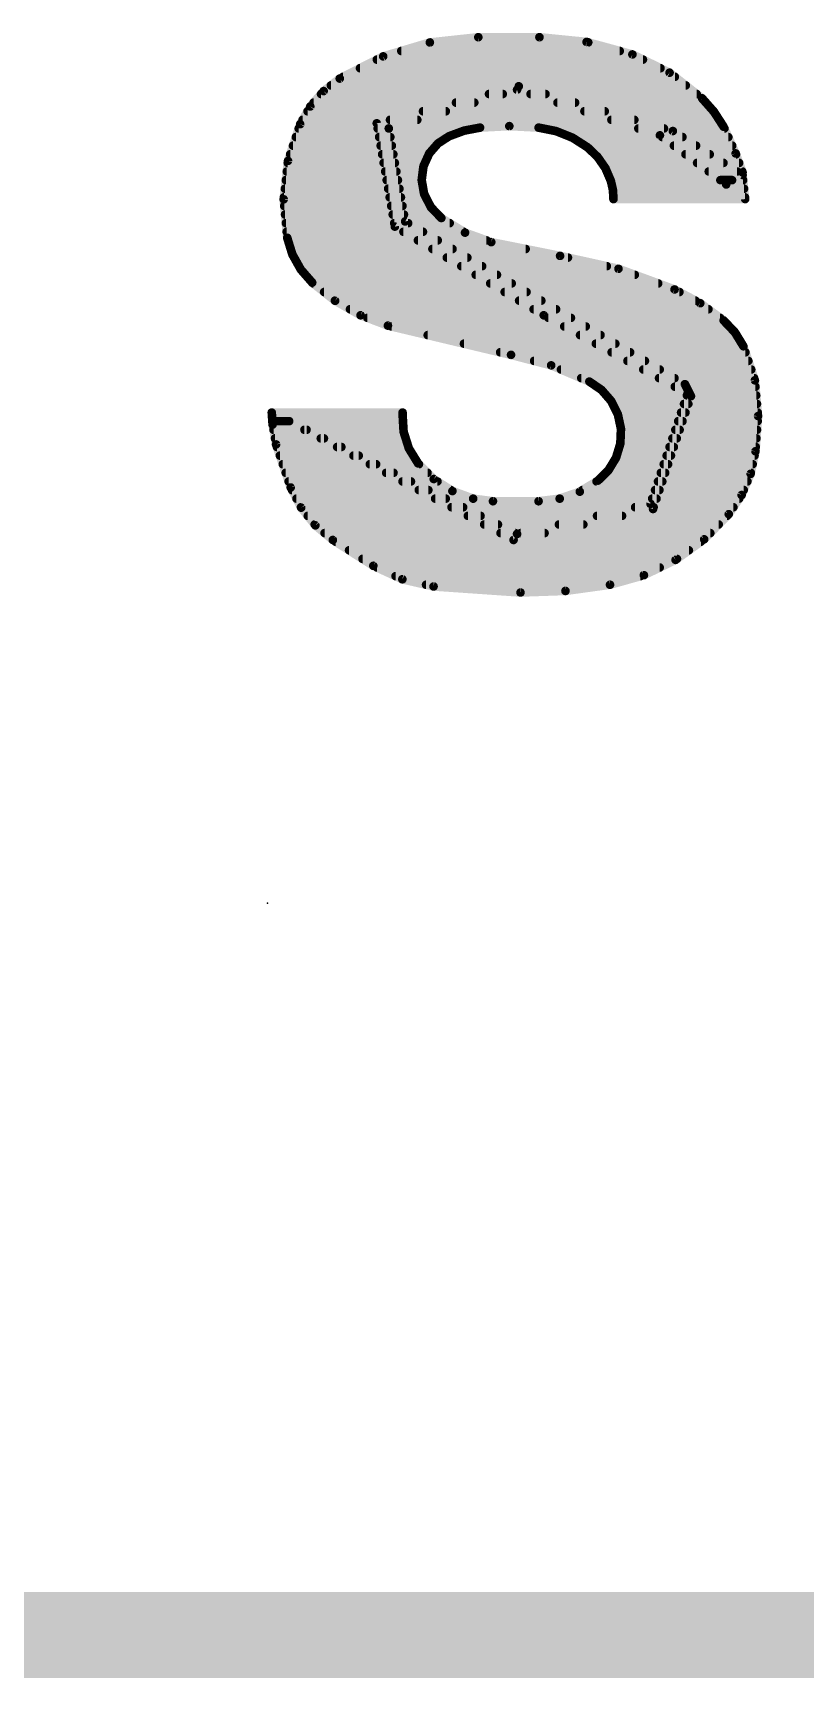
# Model space of a CAD drawing. Extents: x -0.1 to 68.7, y -15.2 to 51.5.
# Drawn here: x 43.504 to 45.783, y -0.127 to 4.727 of the extents above; entities that cross this region are included whole.
import ezdxf

# ---------------------------------------------------------------- set-up
doc = ezdxf.new("R2010")
doc.units = 0
for name, color, linetype in [('1', 12, 'CONTINUOUS'), ('16', 132, 'CONTINUOUS'), ('20', 53, 'CONTINUOUS'), ('21', 41, 'CONTINUOUS'), ('23', 53, 'CONTINUOUS')]:
    doc.layers.add(name, color=color, linetype=linetype)

msp = doc.modelspace()

# ---------------------------------------------------------------- linework, layer by layer
at = {"layer": '1', "const_width": 0.254}
msp.add_lwpolyline([(68.58, 0), (0, 0)], dxfattribs=at)
at = {"layer": '16', "const_width": 0.254}
msp.add_lwpolyline([(68.58, 0), (0, 0)], dxfattribs=at)
at = {"layer": '20', "const_width": 0.2032}
msp.add_lwpolyline([(0, 0), (68.58, 0)], dxfattribs=at)
at = {"layer": '21', "const_width": 0.0254}
for points in [[(44.6753, 4.6987), (44.5375, 4.6576)], [(44.8183, 4.7142), (44.6753, 4.6987)], [(44.6779, 4.699), (45.1426, 4.699)], [(44.9986, 4.7142), (44.8183, 4.7142)], [(45.1379, 4.7003), (44.9986, 4.7142)], [(45.273, 4.6634), (45.1379, 4.7003)], [(44.5375, 4.6576), (44.4094, 4.5923)], [(44.519, 4.6482), (45.304, 4.6482)], [(44.591, 4.6736), (45.2356, 4.6736)], [(45.3827, 4.6096), (45.273, 4.6634)], [(44.4692, 4.6228), (45.3558, 4.6228)], [(45.4787, 4.5339), (45.3827, 4.6096)], [(44.3619, 4.5554), (44.3224, 4.5099)], [(44.4094, 4.5923), (44.3619, 4.5554)], [(44.3833, 4.572), (45.4304, 4.572)], [(44.4194, 4.5974), (45.3982, 4.5974)], [(44.9377, 4.5695), (44.5186, 4.4602)], [(44.5541, 4.445), (44.9326, 4.5593)], [(44.9326, 4.5593), (45.3542, 4.4247)], [(45.3923, 4.4374), (44.9377, 4.5695)], [(44.3224, 4.5099), (44.2925, 4.4577)], [(44.3322, 4.5212), (44.8064, 4.5212)], [(44.3542, 4.5466), (44.8905, 4.5466)], [(44.7525, 4.5212), (45.1039, 4.5212)], [(44.8499, 4.5466), (45.0165, 4.5466)], [(44.9724, 4.5466), (45.4626, 4.5466)], [(45.0519, 4.5212), (45.4899, 4.5212)], [(45.5136, 4.4944), (45.4787, 4.5339)], [(44.2925, 4.4577), (44.2567, 4.3494)], [(44.2998, 4.4704), (44.6382, 4.4704)], [(44.3143, 4.4958), (44.7223, 4.4958)], [(44.5186, 4.4602), (44.5719, 4.1554)], [(44.5577, 4.4704), (45.2787, 4.4704)], [(44.6551, 4.4958), (45.1913, 4.4958)], [(45.1315, 4.4958), (45.5123, 4.4958)], [(45.2111, 4.4704), (45.5291, 4.4704)], [(45.5422, 4.4501), (45.5136, 4.4944)], [(44.2799, 4.4196), (44.5586, 4.4196)], [(44.2883, 4.445), (44.5541, 4.445)], [(44.5213, 4.445), (44.8102, 4.445)], [(44.5257, 4.4196), (44.7281, 4.4196)], [(44.6024, 4.1707), (44.5541, 4.445)], [(44.6992, 4.4008), (44.7319, 4.4221)], [(44.7319, 4.4221), (44.7766, 4.4386)], [(44.7766, 4.4386), (44.8234, 4.4475)], [(44.8234, 4.4475), (44.9098, 4.452)], [(44.9098, 4.452), (44.9961, 4.4475)], [(44.9961, 4.4475), (45.0477, 4.4372)], [(45.0086, 4.445), (45.3661, 4.445)], [(45.0477, 4.4372), (45.0966, 4.4175)], [(45.0914, 4.4196), (45.4206, 4.4196)], [(45.0966, 4.4175), (45.1409, 4.3891)], [(45.2906, 4.445), (45.5445, 4.445)], [(45.3542, 4.4247), (45.5498, 4.2799)], [(45.3611, 4.4196), (45.556, 4.4196)], [(45.5981, 4.3078), (45.3923, 4.4374)], [(45.5778, 4.3713), (45.5422, 4.4501)], [(44.2631, 4.3688), (44.5675, 4.3688)], [(44.2715, 4.3942), (44.563, 4.3942)], [(44.5301, 4.3942), (44.6934, 4.3942)], [(44.5346, 4.3688), (44.6724, 4.3688)], [(44.6564, 4.3337), (44.6735, 4.3713)], [(44.6735, 4.3713), (44.6992, 4.4008)], [(45.1329, 4.3942), (45.4609, 4.3942)], [(45.1409, 4.3891), (45.1703, 4.3609)], [(45.1621, 4.3688), (45.5012, 4.3688)], [(45.1703, 4.3609), (45.1935, 4.3275)], [(45.3954, 4.3942), (45.5675, 4.3942)], [(45.4297, 4.3688), (45.5787, 4.3688)], [(45.5981, 4.3155), (45.5778, 4.3713)], [(44.2567, 4.3494), (44.2438, 4.236)], [(44.2531, 4.318), (44.5765, 4.318)], [(44.256, 4.3434), (44.572, 4.3434)], [(44.539, 4.3434), (44.6608, 4.3434)], [(44.5435, 4.318), (44.6544, 4.318)], [(44.6512, 4.2927), (44.6564, 4.3337)], [(45.1824, 4.3434), (45.5416, 4.3434)], [(45.1935, 4.3275), (45.2095, 4.2901)], [(45.1975, 4.318), (45.5819, 4.318)], [(45.464, 4.3434), (45.5879, 4.3434)], [(45.4983, 4.318), (45.5972, 4.318)], [(45.5498, 4.2799), (45.5981, 4.3155)], [(45.6057, 4.2367), (45.5981, 4.3078)], [(44.2474, 4.2672), (44.5854, 4.2672)], [(44.2503, 4.2926), (44.5809, 4.2926)], [(44.5479, 4.2926), (44.6512, 4.2926)], [(44.5523, 4.2672), (44.6556, 4.2672)], [(44.6583, 4.252), (44.6512, 4.2927)], [(45.2084, 4.2926), (45.5997, 4.2926)], [(45.2095, 4.2901), (45.2155, 4.2637)], [(45.2147, 4.2672), (45.6024, 4.2672)], [(45.2155, 4.2637), (45.2171, 4.2367)], [(45.5326, 4.2926), (45.567, 4.2926)], [(44.2438, 4.236), (44.2544, 4.1224)], [(44.2445, 4.2418), (44.5899, 4.2418)], [(44.2456, 4.2164), (44.5944, 4.2164)], [(44.5568, 4.2418), (44.6635, 4.2418)], [(44.5612, 4.2164), (44.6765, 4.2164)], [(44.6784, 4.2126), (44.6583, 4.252)], [(44.7091, 4.1808), (44.6784, 4.2126)], [(45.2168, 4.2418), (45.6052, 4.2418)], [(45.2171, 4.2367), (45.6057, 4.2367)], [(44.248, 4.191), (44.5988, 4.191)], [(44.2504, 4.1656), (44.6112, 4.1656)], [(44.5657, 4.191), (44.6993, 4.191)], [(44.5701, 4.1656), (44.7338, 4.1656)], [(45.4279, 3.6906), (44.6024, 4.1707)], [(44.7791, 4.1377), (44.7091, 4.1808)], [(44.2527, 4.1402), (44.6548, 4.1402)], [(44.2544, 4.1224), (44.2695, 4.0735)], [(44.2568, 4.1148), (44.6985, 4.1148)], [(44.5719, 4.1554), (45.0113, 3.8938)], [(44.5974, 4.1402), (44.775, 4.1402)], [(44.6401, 4.1148), (44.8423, 4.1148)], [(44.8564, 4.1097), (44.7791, 4.1377)], [(44.2646, 4.0894), (44.7422, 4.0894)], [(44.2695, 4.0735), (44.2945, 4.0288)], [(44.6828, 4.0894), (44.958, 4.0894)], [(45.0596, 4.0691), (44.8564, 4.1097)], [(45.2319, 4.031), (45.0596, 4.0691)], [(44.2748, 4.064), (44.7859, 4.064)], [(44.289, 4.0386), (44.8295, 4.0386)], [(44.2945, 4.0288), (44.3281, 3.9903)], [(44.7254, 4.064), (45.0827, 4.064)], [(44.7681, 4.0386), (45.1974, 4.0386)], [(45.3974, 3.97), (45.2319, 4.031)], [(44.3081, 4.0132), (44.8732, 4.0132)], [(44.3281, 3.9903), (44.3957, 3.9365)], [(44.3312, 3.9878), (44.9169, 3.9878)], [(44.8107, 4.0132), (45.2801, 4.0132)], [(44.8534, 3.9878), (45.3491, 3.9878)], [(45.4731, 3.9295), (45.3974, 3.97)], [(44.3632, 3.9624), (44.9606, 3.9624)], [(44.3951, 3.937), (45.0042, 3.937)], [(44.3957, 3.9365), (44.4708, 3.8939)], [(44.8961, 3.9624), (45.4116, 3.9624)], [(44.9387, 3.937), (45.459, 3.937)], [(45.5422, 3.8786), (45.4731, 3.9295)], [(44.4396, 3.9116), (45.0479, 3.9116)], [(44.4708, 3.8939), (44.5516, 3.8633)], [(44.4911, 3.8862), (45.0916, 3.8862)], [(44.9814, 3.9116), (45.4974, 3.9116)], [(45.0113, 3.8938), (45.4355, 3.6627)], [(45.0252, 3.8862), (45.5319, 3.8862)], [(45.5754, 3.8436), (45.5422, 3.8786)], [(44.5516, 3.8633), (44.9148, 3.777)], [(44.5621, 3.8608), (45.1353, 3.8608)], [(44.669, 3.8354), (45.1789, 3.8354)], [(45.0719, 3.8608), (45.5591, 3.8608)], [(45.1185, 3.8354), (45.5804, 3.8354)], [(45.6006, 3.8024), (45.5754, 3.8436)], [(44.7759, 3.81), (45.2226, 3.81)], [(44.8828, 3.7846), (45.2663, 3.7846)], [(44.9148, 3.777), (45.0333, 3.7461)], [(45.1651, 3.81), (45.596, 3.81)], [(45.2117, 3.7846), (45.6066, 3.7846)], [(45.6344, 3.7021), (45.6006, 3.8024)], [(44.983, 3.7592), (45.3099, 3.7592)], [(45.0333, 3.7461), (45.146, 3.6982)], [(45.0622, 3.7338), (45.3536, 3.7338)], [(45.2584, 3.7592), (45.6151, 3.7592)], [(45.305, 3.7338), (45.6237, 3.7338)], [(45.122, 3.7084), (45.3973, 3.7084)], [(45.146, 3.6982), (45.182, 3.6735)], [(45.1682, 3.683), (45.4317, 3.683)], [(45.3516, 3.7084), (45.6322, 3.7084)], [(45.3982, 3.683), (45.6361, 3.683)], [(45.4457, 3.6551), (45.4279, 3.6906)], [(45.6438, 3.5966), (45.6344, 3.7021)], [(45.182, 3.6735), (45.2106, 3.6406)], [(45.1959, 3.6576), (45.4444, 3.6576)], [(45.2106, 3.6406), (45.2301, 3.6016)], [(45.2148, 3.6322), (45.438, 3.6322)], [(45.4355, 3.6627), (45.3263, 3.3376)], [(45.3339, 3.3223), (45.4457, 3.6551)], [(45.4253, 3.6322), (45.6406, 3.6322)], [(45.4338, 3.6576), (45.6384, 3.6576)], [(44.2087, 3.6068), (44.2112, 3.5712)], [(44.9326, 3.2487), (44.2087, 3.6068)], [(44.5948, 3.6068), (44.2087, 3.6068)], [(44.2087, 3.6068), (44.9224, 3.2309)], [(44.2105, 3.5814), (44.26, 3.5814)], [(44.2569, 3.5814), (44.596, 3.5814)], [(44.5948, 3.6017), (44.5948, 3.6068)], [(44.5978, 3.5501), (44.5948, 3.6017)], [(45.2275, 3.6068), (45.4295, 3.6068)], [(45.2301, 3.6016), (45.2392, 3.559)], [(45.2345, 3.5814), (45.4209, 3.5814)], [(45.4082, 3.5814), (45.6427, 3.5814)], [(45.4167, 3.6068), (45.6429, 3.6068)], [(45.6362, 3.4925), (45.6438, 3.5966)], [(44.2112, 3.5712), (44.2214, 3.5128)], [(44.2139, 3.556), (44.3114, 3.556)], [(44.3052, 3.556), (44.5975, 3.556)], [(44.6134, 3.5009), (44.5978, 3.5501)], [(45.2392, 3.559), (45.2374, 3.5154)], [(45.2391, 3.556), (45.4124, 3.556)], [(45.3997, 3.556), (45.6408, 3.556)], [(44.2183, 3.5306), (44.3627, 3.5306)], [(44.2214, 3.5128), (44.2646, 3.3858)], [(44.224, 3.5052), (44.4141, 3.5052)], [(44.3534, 3.5306), (44.604, 3.5306)], [(44.4016, 3.5052), (44.612, 3.5052)], [(44.6405, 3.4569), (44.6134, 3.5009)], [(45.2374, 3.5154), (45.2248, 3.4738)], [(45.2343, 3.5052), (45.3953, 3.5052)], [(45.238, 3.5306), (45.4039, 3.5306)], [(45.3826, 3.5052), (45.6371, 3.5052)], [(45.3911, 3.5306), (45.639, 3.5306)], [(45.6219, 3.4261), (45.6362, 3.4925)], [(44.2326, 3.4798), (44.4654, 3.4798)], [(44.2413, 3.4544), (44.5168, 3.4544)], [(44.4498, 3.4798), (44.6264, 3.4798)], [(44.4981, 3.4544), (44.643, 3.4544)], [(44.6867, 3.4106), (44.6405, 3.4569)], [(45.2023, 3.4366), (45.1714, 3.4061)], [(45.2248, 3.4738), (45.2023, 3.4366)], [(45.2131, 3.4544), (45.3783, 3.4544)], [(45.2266, 3.4798), (45.3868, 3.4798)], [(45.3655, 3.4544), (45.628, 3.4544)], [(45.3741, 3.4798), (45.6335, 3.4798)], [(44.2499, 3.429), (44.5681, 3.429)], [(44.2585, 3.4036), (44.6195, 3.4036)], [(44.2646, 3.3858), (44.2955, 3.3263)], [(44.5463, 3.429), (44.6684, 3.429)], [(44.5945, 3.4036), (44.6977, 3.4036)], [(44.7418, 3.3754), (44.6867, 3.4106)], [(45.1714, 3.4061), (45.1178, 3.3734)], [(45.1673, 3.4036), (45.3612, 3.4036)], [(45.1946, 3.429), (45.3697, 3.429)], [(45.3485, 3.4036), (45.6124, 3.4036)], [(45.357, 3.429), (45.6225, 3.429)], [(45.5953, 3.3635), (45.6219, 3.4261)], [(44.2685, 3.3782), (44.6708, 3.3782)], [(44.2817, 3.3528), (44.7222, 3.3528)], [(44.6427, 3.3782), (44.7374, 3.3782)], [(44.691, 3.3528), (44.8031, 3.3528)], [(44.8031, 3.3528), (44.7418, 3.3754)], [(44.8615, 3.3452), (44.8031, 3.3528)], [(44.9961, 3.3452), (44.8615, 3.3452)], [(45.3263, 3.3376), (44.9326, 3.2487)], [(45.0584, 3.3528), (44.9961, 3.3452)], [(45.0583, 3.3528), (45.3441, 3.3528)], [(45.1178, 3.3734), (45.0584, 3.3528)], [(45.1256, 3.3782), (45.3527, 3.3782)], [(45.3314, 3.3528), (45.5881, 3.3528)], [(45.3399, 3.3782), (45.6016, 3.3782)], [(45.5574, 3.3071), (45.5953, 3.3635)], [(44.2949, 3.3274), (44.7735, 3.3274)], [(44.2955, 3.3263), (44.3375, 3.2739)], [(44.315, 3.302), (44.8249, 3.302)], [(44.7392, 3.3274), (45.3356, 3.3274)], [(44.7874, 3.302), (45.2425, 3.302)], [(44.9224, 3.2309), (45.3339, 3.3223)], [(45.1686, 3.302), (45.5524, 3.302)], [(45.2811, 3.3274), (45.571, 3.3274)], [(45.4848, 3.2328), (45.5574, 3.3071)], [(44.3354, 3.2766), (44.8762, 3.2766)], [(44.3375, 3.2739), (44.389, 3.2309)], [(44.3647, 3.2512), (44.9275, 3.2512)], [(44.8356, 3.2766), (45.1282, 3.2766)], [(44.8839, 3.2512), (45.0138, 3.2512)], [(44.9437, 3.2512), (45.5028, 3.2512)], [(45.0562, 3.2766), (45.5276, 3.2766)], [(44.389, 3.2309), (44.5084, 3.1547)], [(44.397, 3.2258), (45.4751, 3.2258)], [(44.4368, 3.2004), (45.4397, 3.2004)], [(45.4004, 3.1722), (45.4848, 3.2328)], [(44.4766, 3.175), (45.4044, 3.175)], [(44.5084, 3.1547), (44.5941, 3.1149)], [(44.5194, 3.1496), (45.3536, 3.1496)], [(45.3069, 3.127), (45.4004, 3.1722)], [(44.5741, 3.1242), (45.2968, 3.1242)], [(44.5941, 3.1149), (44.6862, 3.0937)], [(44.6641, 3.0988), (45.2069, 3.0988)], [(45.0754, 3.0806), (45.2069, 3.0988)], [(45.2069, 3.0988), (45.3069, 3.127)], [(44.6862, 3.0937), (44.9428, 3.0759)], [(44.9428, 3.0759), (45.0754, 3.0806)]]:
    msp.add_lwpolyline(points, dxfattribs=at)
at = {"layer": '21', "const_width": 0.0127}
for points in [[(44.6746, 4.705, 1), (44.676, 4.6924)], [(44.6779, 4.7054, 1), (44.6779, 4.6926)], [(44.6771, 4.6926, 1), (44.6735, 4.7048)], [(44.8183, 4.7206, 1), (44.8183, 4.7078)], [(44.819, 4.7079, 1), (44.8176, 4.7205)], [(44.9992, 4.7205, 1), (44.998, 4.7079)], [(44.9986, 4.7078, 1), (44.9986, 4.7206)], [(45.1396, 4.7064, 1), (45.1362, 4.6941)], [(45.1373, 4.694, 1), (45.1386, 4.7066)], [(45.1426, 4.6926, 1), (45.1426, 4.7054)], [(44.519, 4.6546, 1), (44.519, 4.6418)], [(44.5357, 4.6637, 1), (44.5393, 4.6516)], [(44.5404, 4.652, 1), (44.5346, 4.6633)], [(44.591, 4.68, 1), (44.591, 4.6673)], [(45.2356, 4.6673, 1), (45.2356, 4.68)], [(45.2758, 4.6691, 1), (45.2702, 4.6577)], [(45.2713, 4.6573, 1), (45.2747, 4.6695)], [(45.304, 4.6418, 1), (45.304, 4.6546)], [(44.4692, 4.6292, 1), (44.4692, 4.6164)], [(45.3558, 4.6164, 1), (45.3558, 4.6292)], [(45.3867, 4.6146, 1), (45.3788, 4.6046)], [(45.3799, 4.6039, 1), (45.3855, 4.6153)], [(44.358, 4.5604, 1), (44.3658, 4.5504)], [(44.3667, 4.5512, 1), (44.3571, 4.5595)], [(44.3833, 4.5784, 1), (44.3833, 4.5656)], [(44.4065, 4.598, 1), (44.4123, 4.5866)], [(44.4133, 4.5873, 1), (44.4055, 4.5973)], [(44.4194, 4.6038, 1), (44.4194, 4.5911)], [(44.9345, 4.5653, 1), (44.9307, 4.5533)], [(44.9344, 4.5532, 1), (44.9308, 4.5654)], [(44.9395, 4.5756, 1), (44.9359, 4.5634)], [(44.9393, 4.5634, 1), (44.9361, 4.5756)], [(45.3982, 4.5911, 1), (45.3982, 4.6038)], [(45.4304, 4.5656, 1), (45.4304, 4.5784)], [(44.3176, 4.5141, 1), (44.3272, 4.5058)], [(44.3279, 4.5068, 1), (44.3169, 4.5131)], [(44.3322, 4.5276, 1), (44.3322, 4.5149)], [(44.3542, 4.553, 1), (44.3542, 4.5403)], [(44.7525, 4.5276, 1), (44.7525, 4.5149)], [(44.8064, 4.5149, 1), (44.8064, 4.5276)], [(44.8499, 4.553, 1), (44.8499, 4.5403)], [(44.8905, 4.5403, 1), (44.8905, 4.553)], [(44.9724, 4.553, 1), (44.9724, 4.5403)], [(45.0165, 4.5403, 1), (45.0165, 4.553)], [(45.0519, 4.5276, 1), (45.0519, 4.5149)], [(45.1039, 4.5149, 1), (45.1039, 4.5276)], [(45.4626, 4.5403, 1), (45.4626, 4.553)], [(45.4835, 4.5381, 1), (45.4739, 4.5297)], [(45.4748, 4.5289, 1), (45.4826, 4.5389)], [(45.4899, 4.5149, 1), (45.4899, 4.5276)], [(44.287, 4.4609, 1), (44.298, 4.4545)], [(44.2985, 4.4557, 1), (44.2865, 4.4597)], [(44.2998, 4.4768, 1), (44.2998, 4.4641)], [(44.3143, 4.5022, 1), (44.3143, 4.4894)], [(44.5249, 4.4613, 1), (44.5123, 4.4591)], [(44.517, 4.4663, 1), (44.5202, 4.4541)], [(44.5577, 4.4768, 1), (44.5577, 4.4641)], [(44.6382, 4.4641, 1), (44.6382, 4.4768)], [(44.6551, 4.5022, 1), (44.6551, 4.4894)], [(44.7223, 4.4894, 1), (44.7223, 4.5022)], [(45.1315, 4.5022, 1), (45.1315, 4.4894)], [(45.1913, 4.4894, 1), (45.1913, 4.5022)], [(45.2111, 4.4768, 1), (45.2111, 4.4641)], [(45.2787, 4.4641, 1), (45.2787, 4.4768)], [(45.5189, 4.4978, 1), (45.5082, 4.4909)], [(45.5088, 4.4902, 1), (45.5183, 4.4986)], [(45.5123, 4.4894, 1), (45.5123, 4.5022)], [(45.5291, 4.4641, 1), (45.5291, 4.4768)], [(44.2799, 4.426, 1), (44.2799, 4.4132)], [(44.2883, 4.4514, 1), (44.2883, 4.4386)], [(44.5213, 4.4514, 1), (44.5213, 4.4386)], [(44.5257, 4.426, 1), (44.5257, 4.4132)], [(44.5604, 4.4461, 1), (44.5478, 4.4439)], [(44.5523, 4.4511, 1), (44.5559, 4.4389)], [(44.5541, 4.4386, 1), (44.5541, 4.4514)], [(44.5586, 4.4132, 1), (44.5586, 4.426)], [(44.7297, 4.4281, 1), (44.7341, 4.4161)], [(44.7281, 4.4132, 1), (44.7281, 4.426)], [(44.7354, 4.4168, 1), (44.7284, 4.4274)], [(44.7754, 4.4449, 1), (44.7778, 4.4324)], [(44.7788, 4.4327, 1), (44.7744, 4.4446)], [(44.8102, 4.4386, 1), (44.8102, 4.4514)], [(44.8231, 4.4538, 1), (44.8237, 4.4412)], [(44.8246, 4.4413, 1), (44.8222, 4.4537)], [(44.9101, 4.4583, 1), (44.9094, 4.4456)], [(44.9101, 4.4456, 1), (44.9094, 4.4583)], [(44.9973, 4.4537, 1), (44.9949, 4.4413)], [(44.9958, 4.4412, 1), (44.9964, 4.4538)], [(45.0086, 4.4514, 1), (45.0086, 4.4386)], [(45.0501, 4.4431, 1), (45.0454, 4.4313)], [(45.0465, 4.431, 1), (45.049, 4.4434)], [(45.0914, 4.426, 1), (45.0914, 4.4132)], [(45.1, 4.4229, 1), (45.0931, 4.4122)], [(45.0942, 4.4116, 1), (45.0989, 4.4234)], [(45.2906, 4.4514, 1), (45.2906, 4.4386)], [(45.358, 4.4298, 1), (45.3504, 4.4196)], [(45.3523, 4.4187, 1), (45.3561, 4.4307)], [(45.3611, 4.426, 1), (45.3611, 4.4132)], [(45.3661, 4.4386, 1), (45.3661, 4.4514)], [(45.3957, 4.4428, 1), (45.3889, 4.432)], [(45.3905, 4.4313, 1), (45.3941, 4.4435)], [(45.4206, 4.4132, 1), (45.4206, 4.426)], [(45.548, 4.4527, 1), (45.5364, 4.4475)], [(45.5369, 4.4467, 1), (45.5475, 4.4535)], [(45.5445, 4.4386, 1), (45.5445, 4.4514)], [(45.556, 4.4132, 1), (45.556, 4.426)], [(44.2631, 4.3752, 1), (44.2631, 4.3624)], [(44.2715, 4.4006, 1), (44.2715, 4.3879)], [(44.5301, 4.4006, 1), (44.5301, 4.3879)], [(44.5346, 4.3752, 1), (44.5346, 4.3624)], [(44.563, 4.3879, 1), (44.563, 4.4006)], [(44.5675, 4.3624, 1), (44.5675, 4.3752)], [(44.6687, 4.3755, 1), (44.6783, 4.3671)], [(44.6793, 4.3687, 1), (44.6677, 4.3739)], [(44.6724, 4.3624, 1), (44.6724, 4.3752)], [(44.6957, 4.4061, 1), (44.7026, 4.3955)], [(44.6934, 4.3879, 1), (44.6934, 4.4006)], [(44.7039, 4.3966, 1), (44.6944, 4.4049)], [(45.1329, 4.4006, 1), (45.1329, 4.3879)], [(45.1453, 4.3937, 1), (45.1365, 4.3845)], [(45.1375, 4.3838, 1), (45.1443, 4.3944)], [(45.1621, 4.3752, 1), (45.1621, 4.3624)], [(45.1755, 4.3646, 1), (45.1651, 4.3573)], [(45.1659, 4.3564, 1), (45.1747, 4.3655)], [(45.3954, 4.4006, 1), (45.3954, 4.3879)], [(45.4297, 4.3752, 1), (45.4297, 4.3624)], [(45.4609, 4.3879, 1), (45.4609, 4.4006)], [(45.5012, 4.3624, 1), (45.5012, 4.3752)], [(45.5675, 4.3879, 1), (45.5675, 4.4006)], [(45.5838, 4.3735, 1), (45.5718, 4.3691)], [(45.572, 4.3687, 1), (45.5836, 4.3739)], [(45.5787, 4.3624, 1), (45.5787, 4.3752)], [(44.2531, 4.3244, 1), (44.2531, 4.3117)], [(44.256, 4.3498, 1), (44.256, 4.337)], [(44.2507, 4.3514, 1), (44.2627, 4.3474)], [(44.263, 4.3486, 1), (44.2504, 4.3501)], [(44.539, 4.3498, 1), (44.539, 4.337)], [(44.5435, 4.3244, 1), (44.5435, 4.3117)], [(44.572, 4.337, 1), (44.572, 4.3498)], [(44.5765, 4.3117, 1), (44.5765, 4.3244)], [(44.6506, 4.3363, 1), (44.6622, 4.3311)], [(44.6627, 4.3329, 1), (44.6501, 4.3345)], [(44.6544, 4.3117, 1), (44.6544, 4.3244)], [(44.6608, 4.337, 1), (44.6608, 4.3498)], [(45.1824, 4.3498, 1), (45.1824, 4.337)], [(45.1993, 4.33, 1), (45.1876, 4.325)], [(45.1882, 4.3239, 1), (45.1987, 4.3311)], [(45.1975, 4.3244, 1), (45.1975, 4.3117)], [(45.464, 4.3498, 1), (45.464, 4.337)], [(45.4983, 4.3244, 1), (45.4983, 4.3117)], [(45.5416, 4.337, 1), (45.5416, 4.3498)], [(45.5819, 4.3117, 1), (45.5819, 4.3244)], [(45.5879, 4.337, 1), (45.5879, 4.3498)], [(45.6044, 4.3085, 1), (45.5918, 4.3071)], [(45.5921, 4.3133, 1), (45.6041, 4.3177)], [(45.6019, 4.3104, 1), (45.5943, 4.3206)], [(45.5972, 4.3117, 1), (45.5972, 4.3244)], [(44.2474, 4.2736, 1), (44.2474, 4.2608)], [(44.2503, 4.299, 1), (44.2503, 4.2862)], [(44.5479, 4.299, 1), (44.5479, 4.2862)], [(44.5523, 4.2736, 1), (44.5523, 4.2608)], [(44.5809, 4.2862, 1), (44.5809, 4.299)], [(44.5854, 4.2608, 1), (44.5854, 4.2736)], [(44.6574, 4.2938, 1), (44.6449, 4.2916)], [(44.6449, 4.2935, 1), (44.6575, 4.2919)], [(44.6512, 4.2862, 1), (44.6512, 4.299)], [(44.6556, 4.2608, 1), (44.6556, 4.2736)], [(45.2084, 4.299, 1), (45.2084, 4.2862)], [(45.2157, 4.2915, 1), (45.2033, 4.2887)], [(45.2037, 4.2876, 1), (45.2153, 4.2926)], [(45.2147, 4.2736, 1), (45.2147, 4.2608)], [(45.2218, 4.2641, 1), (45.2091, 4.2633)], [(45.5326, 4.299, 1), (45.5326, 4.2862)], [(45.546, 4.285, 1), (45.5536, 4.2748)], [(45.546, 4.2748, 1), (45.5536, 4.285)], [(45.567, 4.2862, 1), (45.567, 4.299)], [(45.5947, 4.3024, 1), (45.6015, 4.3132)], [(45.5997, 4.2862, 1), (45.5997, 4.299)], [(45.6024, 4.2608, 1), (45.6024, 4.2736)], [(44.2501, 4.2366, 1), (44.2375, 4.2354)], [(44.2375, 4.2367, 1), (44.2501, 4.2353)], [(44.2445, 4.2482, 1), (44.2445, 4.2355)], [(44.2456, 4.2228, 1), (44.2456, 4.21)], [(44.5568, 4.2482, 1), (44.5568, 4.2355)], [(44.5612, 4.2228, 1), (44.5612, 4.21)], [(44.5899, 4.2355, 1), (44.5899, 4.2482)], [(44.5944, 4.21, 1), (44.5944, 4.2228)], [(44.664, 4.2549, 1), (44.6526, 4.2491)], [(44.652, 4.2509, 1), (44.6646, 4.2531)], [(44.6635, 4.2355, 1), (44.6635, 4.2482)], [(44.683, 4.217, 1), (44.6738, 4.2082)], [(44.6765, 4.21, 1), (44.6765, 4.2228)], [(45.2093, 4.2623, 1), (45.2217, 4.2651)], [(45.2168, 4.2482, 1), (45.2168, 4.2355)], [(45.2171, 4.2431, 1), (45.2171, 4.2303)], [(45.2108, 4.2363, 1), (45.2234, 4.2371)], [(45.5994, 4.236, 1), (45.612, 4.2374)], [(45.6052, 4.2355, 1), (45.6052, 4.2482)], [(45.6057, 4.2303, 1), (45.6057, 4.2431)], [(44.248, 4.1974, 1), (44.248, 4.1846)], [(44.2504, 4.172, 1), (44.2504, 4.1593)], [(44.5657, 4.1974, 1), (44.5657, 4.1846)], [(44.5701, 4.172, 1), (44.5701, 4.1593)], [(44.6056, 4.1762, 1), (44.5992, 4.1652)], [(44.5961, 4.1696, 1), (44.6087, 4.1718)], [(44.5988, 4.1846, 1), (44.5988, 4.1974)], [(44.6112, 4.1593, 1), (44.6112, 4.172)], [(44.6727, 4.2097, 1), (44.6841, 4.2155)], [(44.6993, 4.1846, 1), (44.6993, 4.1974)], [(44.7124, 4.1862, 1), (44.7058, 4.1754)], [(44.7045, 4.1764, 1), (44.7137, 4.1852)], [(44.7338, 4.1593, 1), (44.7338, 4.172)], [(44.2527, 4.1466, 1), (44.2527, 4.1338)], [(44.2605, 4.1243, 1), (44.2483, 4.1205)], [(44.2481, 4.1218, 1), (44.2607, 4.123)], [(44.2568, 4.1212, 1), (44.2568, 4.1084)], [(44.5751, 4.1609, 1), (44.5687, 4.1499)], [(44.5656, 4.1543, 1), (44.5782, 4.1565)], [(44.5974, 4.1466, 1), (44.5974, 4.1338)], [(44.6401, 4.1212, 1), (44.6401, 4.1084)], [(44.6548, 4.1338, 1), (44.6548, 4.1466)], [(44.6985, 4.1084, 1), (44.6985, 4.1212)], [(44.7812, 4.1436, 1), (44.7769, 4.1317)], [(44.775, 4.1338, 1), (44.775, 4.1466)], [(44.7758, 4.1323, 1), (44.7824, 4.1431)], [(44.8423, 4.1084, 1), (44.8423, 4.1212)], [(44.2646, 4.0958, 1), (44.2646, 4.0831)], [(44.2751, 4.0766, 1), (44.264, 4.0704)], [(44.2635, 4.0716, 1), (44.2756, 4.0754)], [(44.6828, 4.0958, 1), (44.6828, 4.0831)], [(44.7422, 4.0831, 1), (44.7422, 4.0958)], [(44.8576, 4.1159, 1), (44.8552, 4.1035)], [(44.8542, 4.1037, 1), (44.8586, 4.1157)], [(44.958, 4.0831, 1), (44.958, 4.0958)], [(45.061, 4.0753, 1), (45.0582, 4.0629)], [(45.0584, 4.0629, 1), (45.0608, 4.0753)], [(44.2748, 4.0704, 1), (44.2748, 4.0576)], [(44.289, 4.045, 1), (44.289, 4.0323)], [(44.2992, 4.033, 1), (44.2897, 4.0247)], [(44.2889, 4.0258, 1), (44.3, 4.0319)], [(44.7254, 4.0704, 1), (44.7254, 4.0576)], [(44.7681, 4.045, 1), (44.7681, 4.0323)], [(44.7859, 4.0576, 1), (44.7859, 4.0704)], [(44.8295, 4.0323, 1), (44.8295, 4.045)], [(45.0827, 4.0576, 1), (45.0827, 4.0704)], [(45.1974, 4.0323, 1), (45.1974, 4.045)], [(45.234, 4.0369, 1), (45.2297, 4.025)], [(45.2305, 4.0248, 1), (45.2332, 4.0372)], [(44.3081, 4.0196, 1), (44.3081, 4.0069)], [(44.3321, 3.9953, 1), (44.3241, 3.9853)], [(44.3233, 3.9861, 1), (44.3329, 3.9945)], [(44.3312, 3.9941, 1), (44.3312, 3.9815)], [(44.8107, 4.0196, 1), (44.8107, 4.0069)], [(44.8534, 3.9941, 1), (44.8534, 3.9815)], [(44.8732, 4.0069, 1), (44.8732, 4.0196)], [(44.9169, 3.9815, 1), (44.9169, 3.9941)], [(45.2801, 4.0069, 1), (45.2801, 4.0196)], [(45.3491, 3.9815, 1), (45.3491, 3.9941)], [(45.4004, 3.9756, 1), (45.3944, 3.9644)], [(45.3952, 3.964, 1), (45.3996, 3.976)], [(44.3632, 3.9688, 1), (44.3632, 3.9561)], [(44.3951, 3.9434, 1), (44.3951, 3.9307)], [(44.3988, 3.9421, 1), (44.3926, 3.931)], [(44.3918, 3.9316, 1), (44.3997, 3.9415)], [(44.8961, 3.9688, 1), (44.8961, 3.9561)], [(44.9387, 3.9434, 1), (44.9387, 3.9307)], [(44.9606, 3.9561, 1), (44.9606, 3.9688)], [(45.0042, 3.9307, 1), (45.0042, 3.9434)], [(45.4116, 3.9561, 1), (45.4116, 3.9688)], [(45.459, 3.9307, 1), (45.459, 3.9434)], [(45.4768, 3.9346, 1), (45.4693, 3.9244)], [(45.4701, 3.9239, 1), (45.4761, 3.9351)], [(44.4396, 3.9179, 1), (44.4396, 3.9053)], [(44.4731, 3.8998, 1), (44.4686, 3.8879)], [(44.4677, 3.8883, 1), (44.4739, 3.8994)], [(44.4911, 3.8925, 1), (44.4911, 3.8799)], [(44.9814, 3.9179, 1), (44.9814, 3.9053)], [(45.0143, 3.8994, 1), (45.0083, 3.8882)], [(45.0081, 3.8883, 1), (45.0145, 3.8993)], [(45.0252, 3.8925, 1), (45.0252, 3.8799)], [(45.0479, 3.9053, 1), (45.0479, 3.9179)], [(45.0916, 3.8799, 1), (45.0916, 3.8925)], [(45.4974, 3.9053, 1), (45.4974, 3.9179)], [(45.5319, 3.8799, 1), (45.5319, 3.8925)], [(45.5468, 3.883, 1), (45.5376, 3.8742)], [(45.5384, 3.8735, 1), (45.546, 3.8837)], [(44.5531, 3.8695, 1), (44.5501, 3.8571)], [(44.5494, 3.8574, 1), (44.5538, 3.8692)], [(44.5621, 3.8672, 1), (44.5621, 3.8545)], [(44.669, 3.8418, 1), (44.669, 3.8291)], [(45.0719, 3.8672, 1), (45.0719, 3.8545)], [(45.1185, 3.8418, 1), (45.1185, 3.8291)], [(45.1353, 3.8545, 1), (45.1353, 3.8672)], [(45.1789, 3.8291, 1), (45.1789, 3.8418)], [(45.5591, 3.8545, 1), (45.5591, 3.8672)], [(45.5809, 3.8469, 1), (45.57, 3.8403)], [(45.5708, 3.8392, 1), (45.58, 3.848)], [(45.5804, 3.8291, 1), (45.5804, 3.8418)], [(44.7759, 3.8163, 1), (44.7759, 3.8037)], [(44.8828, 3.791, 1), (44.8828, 3.7783)], [(44.9164, 3.7831, 1), (44.9132, 3.7709)], [(44.9133, 3.7708, 1), (44.9163, 3.7832)], [(45.1651, 3.8163, 1), (45.1651, 3.8037)], [(45.2117, 3.791, 1), (45.2117, 3.7783)], [(45.2226, 3.8037, 1), (45.2226, 3.8163)], [(45.2663, 3.7783, 1), (45.2663, 3.791)], [(45.6066, 3.8044, 1), (45.5946, 3.8004)], [(45.5952, 3.7991, 1), (45.606, 3.8057)], [(45.596, 3.8037, 1), (45.596, 3.8163)], [(45.6066, 3.7783, 1), (45.6066, 3.791)], [(44.983, 3.7656, 1), (44.983, 3.7529)], [(45.0358, 3.7519, 1), (45.0308, 3.7402)], [(45.0317, 3.7399, 1), (45.0349, 3.7522)], [(45.0622, 3.7401, 1), (45.0622, 3.7275)], [(45.2584, 3.7656, 1), (45.2584, 3.7529)], [(45.305, 3.7401, 1), (45.305, 3.7275)], [(45.3099, 3.7529, 1), (45.3099, 3.7656)], [(45.3536, 3.7275, 1), (45.3536, 3.7401)], [(45.6151, 3.7529, 1), (45.6151, 3.7656)], [(45.6237, 3.7275, 1), (45.6237, 3.7401)], [(45.122, 3.7147, 1), (45.122, 3.7021)], [(45.1496, 3.7034, 1), (45.1424, 3.693)], [(45.1435, 3.6924, 1), (45.1485, 3.704)], [(45.1682, 3.6894, 1), (45.1682, 3.6767)], [(45.3516, 3.7147, 1), (45.3516, 3.7021)], [(45.3982, 3.6894, 1), (45.3982, 3.6767)], [(45.3973, 3.7021, 1), (45.3973, 3.7147)], [(45.4336, 3.6934, 1), (45.4222, 3.6878)], [(45.4247, 3.6851, 1), (45.4311, 3.6961)], [(45.4317, 3.6767, 1), (45.4317, 3.6894)], [(45.6407, 3.7026, 1), (45.6281, 3.7015)], [(45.6284, 3.7, 1), (45.6404, 3.7041)], [(45.6322, 3.7021, 1), (45.6322, 3.7147)], [(45.6361, 3.6767, 1), (45.6361, 3.6894)], [(45.1868, 3.6777, 1), (45.1772, 3.6694)], [(45.1784, 3.6683, 1), (45.1856, 3.6788)], [(45.1959, 3.6639, 1), (45.1959, 3.6513)], [(45.2163, 3.6435, 1), (45.2049, 3.6378)], [(45.2058, 3.6365, 1), (45.2154, 3.6448)], [(45.2148, 3.6385, 1), (45.2148, 3.6259)], [(45.4253, 3.6385, 1), (45.4253, 3.6259)], [(45.4338, 3.6639, 1), (45.4338, 3.6513)], [(45.4415, 3.6607, 1), (45.4295, 3.6647)], [(45.4325, 3.6571, 1), (45.4385, 3.6683)], [(45.438, 3.6259, 1), (45.438, 3.6385)], [(45.4517, 3.6531, 1), (45.4397, 3.6571)], [(45.44, 3.6523, 1), (45.4514, 3.6579)], [(45.4444, 3.6513, 1), (45.4444, 3.6639)], [(45.6384, 3.6513, 1), (45.6384, 3.6639)], [(45.6406, 3.6259, 1), (45.6406, 3.6385)], [(44.215, 3.6072, 1), (44.2024, 3.6064)], [(44.2115, 3.6125, 1), (44.2059, 3.6011)], [(44.2087, 3.6132, 1), (44.2087, 3.6005)], [(44.2117, 3.6124, 1), (44.2057, 3.6012)], [(44.2105, 3.5878, 1), (44.2105, 3.5751)], [(44.2569, 3.5878, 1), (44.2569, 3.5751)], [(44.26, 3.5751, 1), (44.26, 3.5878)], [(44.6011, 3.6021, 1), (44.5885, 3.6013)], [(44.6011, 3.6068, 1), (44.5885, 3.6068)], [(44.5885, 3.6017, 1), (44.6011, 3.6017)], [(44.5948, 3.6005, 1), (44.5948, 3.6132)], [(44.596, 3.5751, 1), (44.596, 3.5878)], [(45.2275, 3.6132, 1), (45.2275, 3.6005)], [(45.2363, 3.603, 1), (45.2239, 3.6003)], [(45.2244, 3.5988, 1), (45.2358, 3.6045)], [(45.2345, 3.5878, 1), (45.2345, 3.5751)], [(45.4082, 3.5878, 1), (45.4082, 3.5751)], [(45.4167, 3.6132, 1), (45.4167, 3.6005)], [(45.4209, 3.5751, 1), (45.4209, 3.5878)], [(45.4295, 3.6005, 1), (45.4295, 3.6132)], [(45.6501, 3.5961, 1), (45.6375, 3.5971)], [(45.6375, 3.596, 1), (45.6501, 3.5972)], [(45.6427, 3.5751, 1), (45.6427, 3.5878)], [(45.6429, 3.6005, 1), (45.6429, 3.6132)], [(44.2175, 3.5723, 1), (44.2049, 3.5701)], [(44.2049, 3.5708, 1), (44.2175, 3.5716)], [(44.2139, 3.5623, 1), (44.2139, 3.5497)], [(44.3052, 3.5623, 1), (44.3052, 3.5497)], [(44.3114, 3.5497, 1), (44.3114, 3.5623)], [(44.6039, 3.552, 1), (44.5918, 3.5482)], [(44.5915, 3.5498, 1), (44.6042, 3.5505)], [(44.5975, 3.5497, 1), (44.5975, 3.5623)], [(45.2391, 3.5623, 1), (45.2391, 3.5497)], [(45.2456, 3.5587, 1), (45.2329, 3.5592)], [(45.233, 3.5577, 1), (45.2455, 3.5603)], [(45.3997, 3.5623, 1), (45.3997, 3.5497)], [(45.4124, 3.5497, 1), (45.4124, 3.5623)], [(45.6408, 3.5497, 1), (45.6408, 3.5623)], [(44.2183, 3.537, 1), (44.2183, 3.5243)], [(44.2274, 3.5148, 1), (44.2154, 3.5108)], [(44.2151, 3.5117, 1), (44.2277, 3.5139)], [(44.224, 3.5116, 1), (44.224, 3.4989)], [(44.3534, 3.537, 1), (44.3534, 3.5243)], [(44.3627, 3.5243, 1), (44.3627, 3.537)], [(44.4016, 3.5116, 1), (44.4016, 3.4989)], [(44.4141, 3.4989, 1), (44.4141, 3.5116)], [(44.604, 3.5243, 1), (44.604, 3.537)], [(44.6188, 3.5042, 1), (44.608, 3.4975)], [(44.6073, 3.499, 1), (44.6194, 3.5028)], [(44.612, 3.4989, 1), (44.612, 3.5116)], [(45.2343, 3.5116, 1), (45.2343, 3.4989)], [(45.2311, 3.5157, 1), (45.2437, 3.5151)], [(45.2435, 3.5136, 1), (45.2313, 3.5172)], [(45.238, 3.537, 1), (45.238, 3.5243)], [(45.3826, 3.5116, 1), (45.3826, 3.4989)], [(45.3911, 3.537, 1), (45.3911, 3.5243)], [(45.3953, 3.4989, 1), (45.3953, 3.5116)], [(45.4039, 3.5243, 1), (45.4039, 3.537)], [(45.6299, 3.493, 1), (45.6425, 3.492)], [(45.6424, 3.4912, 1), (45.63, 3.4938)], [(45.6371, 3.4989, 1), (45.6371, 3.5116)], [(45.639, 3.5243, 1), (45.639, 3.537)], [(44.2326, 3.4861, 1), (44.2326, 3.4735)], [(44.2413, 3.4607, 1), (44.2413, 3.4481)], [(44.4498, 3.4861, 1), (44.4498, 3.4735)], [(44.4654, 3.4735, 1), (44.4654, 3.4861)], [(44.4981, 3.4607, 1), (44.4981, 3.4481)], [(44.5168, 3.4481, 1), (44.5168, 3.4607)], [(44.6264, 3.4735, 1), (44.6264, 3.4861)], [(44.645, 3.4614, 1), (44.636, 3.4524)], [(44.6351, 3.4536, 1), (44.6459, 3.4602)], [(44.643, 3.4481, 1), (44.643, 3.4607)], [(45.2068, 3.4321, 1), (45.1979, 3.4411)], [(45.2131, 3.4607, 1), (45.2131, 3.4481)], [(45.2187, 3.4757, 1), (45.2309, 3.472)], [(45.2302, 3.4705, 1), (45.2194, 3.4771)], [(45.2266, 3.4861, 1), (45.2266, 3.4735)], [(45.3655, 3.4607, 1), (45.3655, 3.4481)], [(45.3741, 3.4861, 1), (45.3741, 3.4735)], [(45.3783, 3.4481, 1), (45.3783, 3.4607)], [(45.3868, 3.4735, 1), (45.3868, 3.4861)], [(45.628, 3.4481, 1), (45.628, 3.4607)], [(45.6335, 3.4735, 1), (45.6335, 3.4861)], [(44.2499, 3.4354, 1), (44.2499, 3.4227)], [(44.2585, 3.4099, 1), (44.2585, 3.3973)], [(44.2702, 3.3887, 1), (44.259, 3.3829)], [(44.5463, 3.4354, 1), (44.5463, 3.4227)], [(44.5681, 3.4227, 1), (44.5681, 3.4354)], [(44.5945, 3.4099, 1), (44.5945, 3.3973)], [(44.6195, 3.3973, 1), (44.6195, 3.4099)], [(44.6684, 3.4227, 1), (44.6684, 3.4354)], [(44.6901, 3.416, 1), (44.6833, 3.4053)], [(44.6822, 3.4062, 1), (44.6912, 3.4151)], [(44.6977, 3.3973, 1), (44.6977, 3.4099)], [(45.1673, 3.4099, 1), (45.1673, 3.3973)], [(45.1669, 3.4106, 1), (45.1759, 3.4016)], [(45.1747, 3.4007, 1), (45.1681, 3.4115)], [(45.1946, 3.4354, 1), (45.1946, 3.4227)], [(45.1969, 3.4399, 1), (45.2078, 3.4333)], [(45.3485, 3.4099, 1), (45.3485, 3.3973)], [(45.357, 3.4354, 1), (45.357, 3.4227)], [(45.3612, 3.3973, 1), (45.3612, 3.4099)], [(45.3697, 3.4227, 1), (45.3697, 3.4354)], [(45.6124, 3.3973, 1), (45.6124, 3.4099)], [(45.6157, 3.4274, 1), (45.6281, 3.4247)], [(45.6278, 3.4236, 1), (45.6161, 3.4285)], [(45.6225, 3.4227, 1), (45.6225, 3.4354)], [(44.2586, 3.3838, 1), (44.2706, 3.3878)], [(44.2685, 3.3845, 1), (44.2685, 3.3719)], [(44.2817, 3.3592, 1), (44.2817, 3.3465)], [(44.6427, 3.3845, 1), (44.6427, 3.3719)], [(44.6708, 3.3719, 1), (44.6708, 3.3845)], [(44.691, 3.3592, 1), (44.691, 3.3465)], [(44.7222, 3.3465, 1), (44.7222, 3.3592)], [(44.7439, 3.3813, 1), (44.7396, 3.3694)], [(44.7374, 3.3719, 1), (44.7374, 3.3845)], [(44.7383, 3.37, 1), (44.7452, 3.3807)], [(44.8039, 3.3591, 1), (44.8023, 3.3465)], [(44.8009, 3.3468, 1), (44.8053, 3.3588)], [(44.8031, 3.3465, 1), (44.8031, 3.3592)], [(44.8615, 3.3516, 1), (44.8615, 3.3389)], [(44.8607, 3.3389, 1), (44.8623, 3.3515)], [(44.9953, 3.3515, 1), (44.9969, 3.3389)], [(44.9961, 3.3389, 1), (44.9961, 3.3516)], [(45.0583, 3.3592, 1), (45.0583, 3.3465)], [(45.0564, 3.3588, 1), (45.0605, 3.3468)], [(45.0592, 3.3465, 1), (45.0577, 3.3591)], [(45.1145, 3.3789, 1), (45.1211, 3.368)], [(45.1198, 3.3674, 1), (45.1157, 3.3794)], [(45.1256, 3.3845, 1), (45.1256, 3.3719)], [(45.3277, 3.3314, 1), (45.3249, 3.3438)], [(45.3314, 3.3592, 1), (45.3314, 3.3465)], [(45.3399, 3.3845, 1), (45.3399, 3.3719)], [(45.3441, 3.3465, 1), (45.3441, 3.3592)], [(45.3527, 3.3719, 1), (45.3527, 3.3845)], [(45.5881, 3.3465, 1), (45.5881, 3.3592)], [(45.5895, 3.366, 1), (45.6012, 3.361)], [(45.6006, 3.36, 1), (45.5901, 3.367)], [(45.6016, 3.3719, 1), (45.6016, 3.3845)], [(44.2949, 3.3338, 1), (44.2949, 3.3211)], [(44.3005, 3.3302, 1), (44.2906, 3.3223)], [(44.2899, 3.3233, 1), (44.3012, 3.3292)], [(44.315, 3.3083, 1), (44.315, 3.2957)], [(44.7392, 3.3338, 1), (44.7392, 3.3211)], [(44.7735, 3.3211, 1), (44.7735, 3.3338)], [(44.7874, 3.3083, 1), (44.7874, 3.2957)], [(44.8249, 3.2957, 1), (44.8249, 3.3083)], [(45.1686, 3.3083, 1), (45.1686, 3.2957)], [(45.2425, 3.2957, 1), (45.2425, 3.3083)], [(45.2811, 3.3338, 1), (45.2811, 3.3211)], [(45.3203, 3.3396, 1), (45.3323, 3.3356)], [(45.3279, 3.3243, 1), (45.3399, 3.3203)], [(45.3353, 3.3161, 1), (45.3325, 3.3285)], [(45.3356, 3.3211, 1), (45.3356, 3.3338)], [(45.5521, 3.3106, 1), (45.5627, 3.3036)], [(45.5524, 3.2957, 1), (45.5524, 3.3083)], [(45.5619, 3.3027, 1), (45.5529, 3.3115)], [(45.571, 3.3211, 1), (45.571, 3.3338)], [(44.3354, 3.283, 1), (44.3354, 3.2703)], [(44.3416, 3.2788, 1), (44.3335, 3.2691)], [(44.3326, 3.27, 1), (44.3425, 3.2779)], [(44.3647, 3.2576, 1), (44.3647, 3.2449)], [(44.8356, 3.283, 1), (44.8356, 3.2703)], [(44.8762, 3.2703, 1), (44.8762, 3.283)], [(44.8839, 3.2576, 1), (44.8839, 3.2449)], [(44.9312, 3.2549, 1), (44.934, 3.2425)], [(44.9275, 3.2449, 1), (44.9275, 3.2576)], [(44.9298, 3.243, 1), (44.9354, 3.2544)], [(44.9437, 3.2576, 1), (44.9437, 3.2449)], [(45.0138, 3.2449, 1), (45.0138, 3.2576)], [(45.0562, 3.283, 1), (45.0562, 3.2703)], [(45.1282, 3.2703, 1), (45.1282, 3.283)], [(45.5028, 3.2449, 1), (45.5028, 3.2576)], [(45.5276, 3.2703, 1), (45.5276, 3.283)], [(44.3924, 3.2363, 1), (44.3856, 3.2255)], [(44.3849, 3.226, 1), (44.3931, 3.2358)], [(44.397, 3.2321, 1), (44.397, 3.2195)], [(44.4368, 3.2067, 1), (44.4368, 3.1941)], [(44.921, 3.2371, 1), (44.9238, 3.2247)], [(44.9194, 3.2253, 1), (44.9254, 3.2365)], [(45.4397, 3.1941, 1), (45.4397, 3.2067)], [(45.4751, 3.2195, 1), (45.4751, 3.2321)], [(45.4803, 3.2372, 1), (45.4893, 3.2284)], [(45.4885, 3.2276, 1), (45.4811, 3.238)], [(44.4766, 3.1814, 1), (44.4766, 3.1687)], [(44.5111, 3.1605, 1), (44.5057, 3.1489)], [(44.505, 3.1493, 1), (44.5118, 3.1601)], [(44.5194, 3.1559, 1), (44.5194, 3.1433)], [(45.3536, 3.1433, 1), (45.3536, 3.1559)], [(45.3967, 3.1773, 1), (45.4041, 3.167)], [(45.4032, 3.1664, 1), (45.3977, 3.1779)], [(45.4044, 3.1687, 1), (45.4044, 3.1814)], [(44.5741, 3.1305, 1), (44.5741, 3.1179)], [(44.5955, 3.1211, 1), (44.5927, 3.1087)], [(44.5914, 3.1092, 1), (44.5968, 3.1207)], [(44.6641, 3.1052, 1), (44.6641, 3.0925)], [(45.2052, 3.1049, 1), (45.2086, 3.0927)], [(45.2078, 3.0925, 1), (45.206, 3.1051)], [(45.2069, 3.0925, 1), (45.2069, 3.1052)], [(45.2968, 3.1179, 1), (45.2968, 3.1305)], [(45.3041, 3.1328, 1), (45.3096, 3.1213)], [(45.3086, 3.1209, 1), (45.3051, 3.1332)], [(44.6866, 3.1, 1), (44.6858, 3.0874)], [(44.6848, 3.0875, 1), (44.6876, 3.0999)], [(44.9426, 3.0822, 1), (44.943, 3.0696)], [(44.9424, 3.0696, 1), (44.9432, 3.0822)], [(45.0746, 3.0869, 1), (45.0763, 3.0743)], [(45.0757, 3.0742, 1), (45.0752, 3.0869)]]:
    msp.add_lwpolyline(points, format="xyb", dxfattribs=at)
at = {"layer": '23'}
msp.add_point((44.196, 2.159), dxfattribs=at)

doc.saveas('drawing.dxf')
